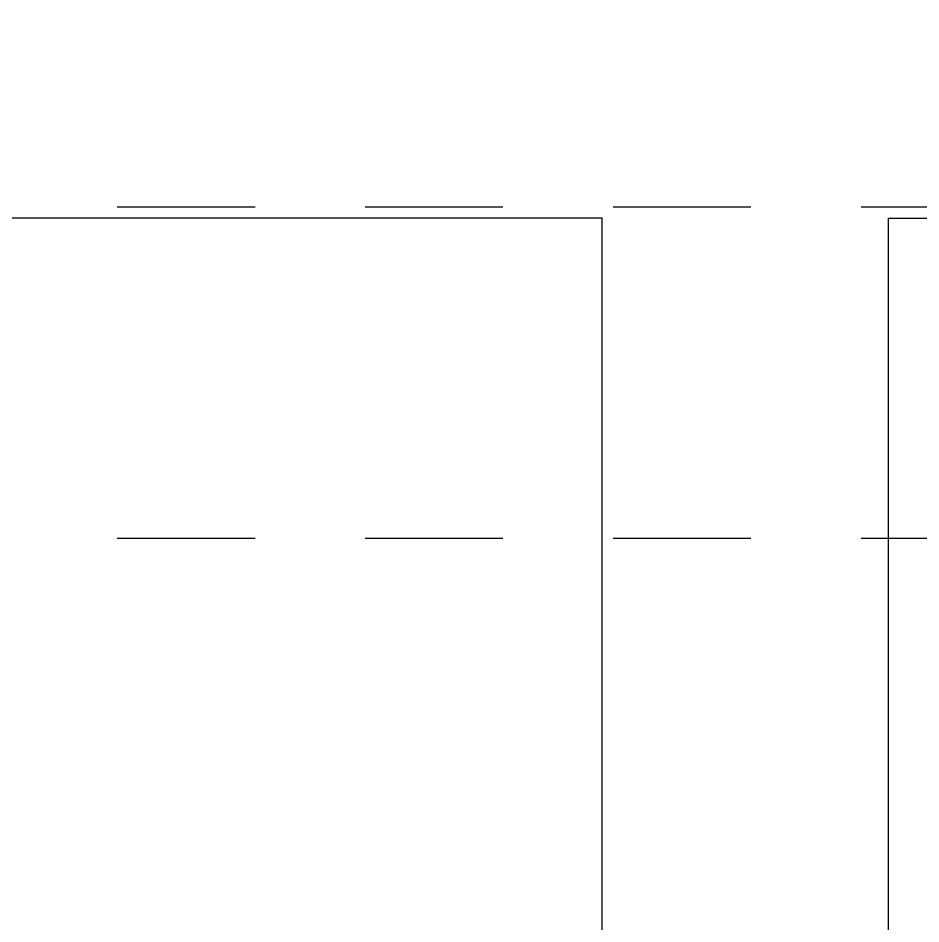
# Model space of a CAD drawing. Header units: metres. Extents: x -22 to 564, y 0 to 143.
# Drawn here: x 19.435 to 20.254, y 48.475 to 49.297 of the extents above; entities that cross this region are included whole.
import ezdxf
from ezdxf.xclip import XClip

# ---------------------------------------------------------------- set-up
doc = ezdxf.new("R2010")
doc.units = ezdxf.units.M
doc.header["$XCLIPFRAME"] = 2
doc.linetypes.add('XREF PB NEURO-ONCOLOGIA$0$HIDDEN2', pattern=[0.1875, 0.125, -0.0625])
for name, color, linetype in [('XREF  PB CONJ$0$PARQUE', 251, 'Continuous'), ('XREF PB NEURO-ONCOLOGIA$0$CONTRAVENTEOS', 6, 'XREF PB NEURO-ONCOLOGIA$0$HIDDEN2'), ('XREF PB NEURO-ONCOLOGIA$0$TABIQUES BLINDADOS', 30, 'Continuous')]:
    doc.layers.add(name, color=color, linetype=linetype)

# ---------------------------------------------------------------- blocks, each defined once
blk = doc.blocks.new('XREF PB NEURO-ONCOLOGIA')
at = {"layer": 'XREF PB NEURO-ONCOLOGIA$0$CONTRAVENTEOS', "elevation": 0}
blk.add_lwpolyline([(15.65168, 24.27617), (15.65168, 31.37617), (15.35168, 31.37617), (15.35168, 24.27617)], close=True, dxfattribs=at)
at = {"layer": 'XREF PB NEURO-ONCOLOGIA$0$TABIQUES BLINDADOS'}
for points in [[(7.29168, 24.27617), (7.29168, 25.53617), (15.64177, 25.53617), (15.64177, 26.22628), (16.20166, 26.22628), (16.20166, 25.96628), (15.90177, 25.96628), (15.90177, 24.27617)], [(7.55168, 24.27617), (7.55168, 25.27617), (15.64177, 25.27617), (15.64177, 24.27617)]]:
    blk.add_lwpolyline(points, dxfattribs=at)
blk = doc.blocks.new('XREF  PB CONJ')
at = {"layer": 'XREF  PB CONJ$0$PARQUE', "true_color": 0x136734}
h = blk.add_hatch(dxfattribs=at)
h.set_pattern_fill('CROSS', color=116, scale=0.02, angle=90)
edge = h.paths.add_edge_path()
edge.add_line((3.58827, 104.60563), (1.69357, 104.36841))
edge.add_line((1.69357, 104.36841), (2.47841, 17.60831))
edge.add_line((2.47841, 17.60831), (97.731, 17.93364))
edge.add_arc((97.72474, 19.237), 1.30337, 270.27519, 363.10058)
edge.add_line((99.0262, 19.3075), (96.47621, 19.30776))
edge.add_line((96.47621, 19.30776), (96.60198, 20.22399))
edge.add_line((96.60198, 20.22399), (62.41283, 20.22399))
edge.add_arc((58.63294, 24.65353), 5.82309, 229.524665, 310.475335, ccw=False)
edge.add_line((54.85305, 20.22399), (26.25265, 20.21884))
edge.add_line((26.25265, 20.21884), (4.28368, 20.03042))
edge.add_line((4.28368, 20.03042), (4.05501, 46.6913))
edge.add_line((4.05501, 46.6913), (2.38805, 46.6912))
edge.add_line((2.38805, 46.6912), (2.38806, 54.8033))
edge.add_line((2.38806, 54.8033), (3.98543, 54.80339))
edge.add_line((3.98543, 54.80339), (3.74643, 82.66789))
edge.add_line((3.74643, 82.66789), (3.61847, 95.25564))
edge.add_line((3.61847, 95.25564), (3.58827, 104.60563))

msp = doc.modelspace()

# ---------------------------------------------------------------- block references
at = {"rotation": 90}
msp.add_blockref('XREF PB NEURO-ONCOLOGIA', (45.50103, 33.47338), dxfattribs=at)

# ---------------------------------------------------------------- next in the draw order: block references
ref = msp.add_blockref('XREF  PB CONJ', (67.8976, 28.71, 0), dxfattribs=dict(rotation=89.50849308405942))
XClip(ref).set_block_clipping_path([(-2.936402334, 82.9334608569), (21.1250270707, 82.9334608569), (21.1250270707, 49.0397586863), (26.6296707885, 49.0397586863), (26.6284018429, 17.4712422498), (-2.8531787476, 17.4341989701)])

doc.saveas('drawing.dxf')
